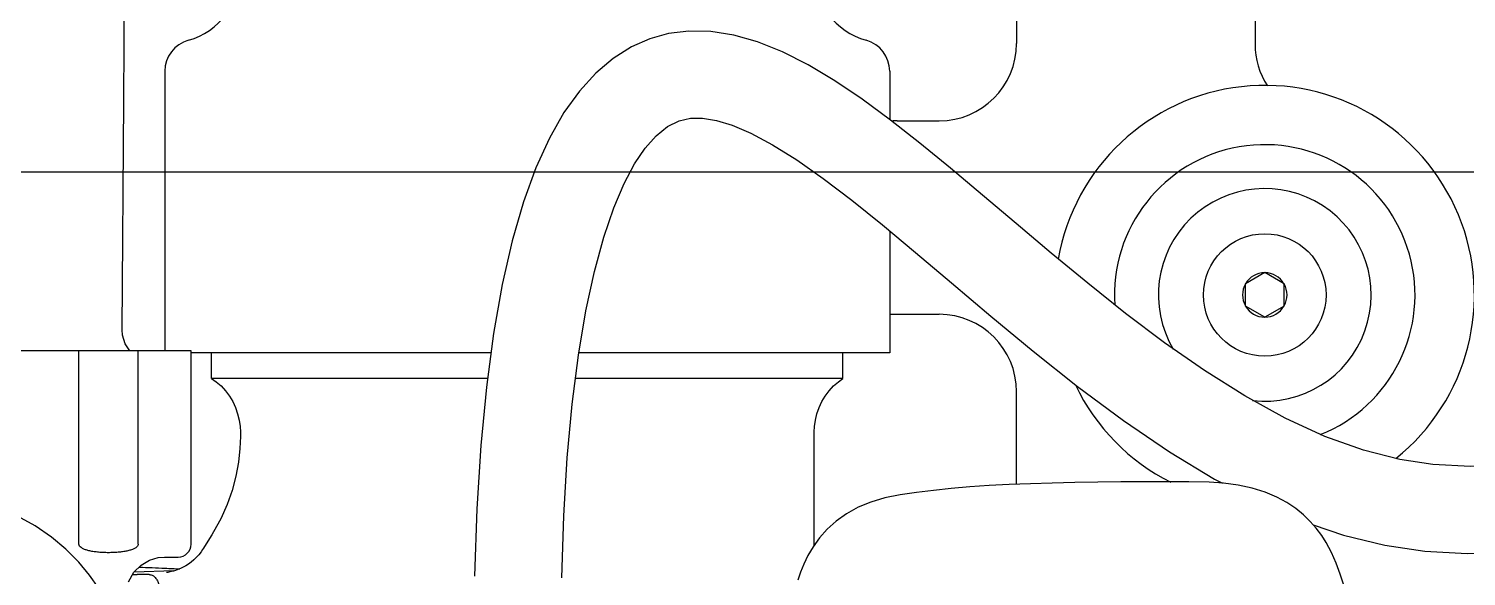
# Model space of a CAD drawing. Header units: millimetres. Extents: x 156850 to 204135, y 56350 to 74150.
# Drawn here: x 174448.3 to 174671.2, y 61619.4 to 61704.3 of the extents above; entities that cross this region are included whole.
import ezdxf

# ---------------------------------------------------------------- set-up
doc = ezdxf.new("R2010")
doc.units = ezdxf.units.MM
doc.header["$LTSCALE"] = 150
doc.layers.add('-----33 Equipment', color=5, linetype='Continuous')

# ---------------------------------------------------------------- blocks, each defined once
blk = doc.blocks.new('X-2F-PLAN$0$A$C73FA2420')
at = {"color": 0, "linetype": 'Continuous'}
for p, q in [((1900.08, 1164.77), (1900.08, 1239.57)), ((1870.08, 1182.17), (1900.08, 1182.17)), ((1865.37, 1171.27), (1865.37, 1173.13)), ((1865.92, 1167.47), (1865.76, 1173.61)), ((1870.08, 1172.97), (1900.08, 1172.97)), ((1868.08, 1168.9), (1868.08, 1166.77)), ((1943.42, 1168.84), (1900.08, 1168.84)), ((1870.08, 1164.77), (1900.08, 1164.77)), ((1899.73, 1118.26), (1899.73, 1164.77)), ((1895.79, 1118.79), (1895.79, 1161.59)), ((1895.79, 1161.59), (1899.73, 1161.59)), ((1887.48, 1157.13), (1886.78, 1157.13)), ((1895.79, 1063.69), (1895.79, 1105.17)), ((1899.73, 1056.44), (1899.73, 1104.66)), ((1948.46, 1093.62), (1948.46, 1093.62)), ((1935.75, 1089.08), (1935.75, 1089.08)), ((1869.95, 1068.14), (1887.48, 1068.14)), ((1895.79, 1063.69), (1899.73, 1063.69)), ((1918.67, 1056.44), (1899.73, 1056.44)), ((1905.73, 1055.28), (1905.73, 1048.78)), ((1935.73, 1055.28), (1935.73, 1048.78)), ((1943.42, 1056.44), (1935.94, 1056.44)), ((1879.35, 1036.78), (1893.73, 1036.78)), ((1996.12, 1036.78), (1947.73, 1036.78)), ((1905.27, 998.28), (1907, 1001.28)), ((1907, 1001.28), (1910.47, 1001.28)), ((1912.2, 998.28), (1910.47, 1001.28)), ((1996.12, 999.78), (1947.62, 999.78)), ((1907, 995.28), (1905.27, 998.28)), ((1910.47, 995.28), (1912.2, 998.28)), ((1907, 995.28), (1910.47, 995.28)), ((1870.35, 988.78), (1870.35, 988.78))]:
    blk.add_line(p, q, dxfattribs=at)
for points in [[(1862.26, 1178.46), (1863.33, 1179.13), (1865.29, 1180.53), (1867.3, 1182.2), (1869.28, 1184.17), (1871.18, 1186.44), (1872.92, 1188.96), (1874.43, 1191.69), (1875.68, 1194.56), (1876.63, 1197.52), (1877.29, 1200.53), (1877.66, 1203.56), (1877.74, 1206.58), (1877.53, 1209.63), (1877.04, 1212.69), (1876.25, 1215.7), (1875.19, 1218.6), (1873.9, 1221.34), (1872.4, 1223.89), (1870.75, 1226.23), (1869.01, 1228.32), (1867.24, 1230.14), (1865.62, 1231.6)], [(1900.08, 1174.28), (1901.15, 1174.97), (1902.51, 1175.4), (1903.34, 1175.46)], [(1903.34, 1175.46), (1938.78, 1175.18), (1974.42, 1174.98), (1992.26, 1174.92)], [(1864.26, 1174.47), (1865.74, 1173.63), (1866.84, 1172.53)], [(1866.84, 1172.53), (1867.6, 1171.23), (1868, 1169.87), (1868.08, 1168.89)], [(1869.27, 1162.98), (1868.9, 1163.23), (1868.44, 1163.59), (1868.02, 1163.97), (1867.65, 1164.36), (1867.31, 1164.76), (1867, 1165.17), (1866.74, 1165.59), (1866.5, 1166), (1866.3, 1166.41), (1866.14, 1166.81), (1866, 1167.19), (1865.9, 1167.52), (1865.83, 1167.8), (1865.78, 1168.02), (1865.74, 1168.22), (1865.71, 1168.37), (1865.7, 1168.47), (1865.69, 1168.54), (1865.69, 1168.58), (1865.69, 1168.58)], [(1872, 1161.29), (1871.54, 1161.56), (1870.53, 1162.18), (1869.48, 1162.85), (1869.27, 1162.98)], [(1895.79, 1161.59), (1895.28, 1160.89), (1894.61, 1160.13), (1893.87, 1159.44), (1893.05, 1158.84), (1892.19, 1158.31), (1891.27, 1157.88), (1890.31, 1157.55), (1889.33, 1157.31), (1888.33, 1157.17), (1887.48, 1157.13)], [(1886.78, 1157.13), (1884.9, 1157.2), (1882.79, 1157.42), (1880.62, 1157.82), (1878.42, 1158.4), (1876.22, 1159.18), (1874.02, 1160.17), (1872, 1161.29)], [(1948.46, 1093.62), (1947.19, 1096.5), (1945.41, 1099.33), (1943.13, 1102.02), (1940.34, 1104.56), (1937, 1106.96), (1933.05, 1109.21), (1928.44, 1111.3), (1923.15, 1113.23), (1917.12, 1114.97), (1910.33, 1116.52), (1902.77, 1117.86), (1894.45, 1118.97), (1885.38, 1119.84), (1875.56, 1120.45), (1865.11, 1120.8)], [(1864.85, 1107.3), (1874.45, 1106.99), (1883.48, 1106.44), (1891.8, 1105.68), (1899.4, 1104.71), (1906.26, 1103.56), (1912.37, 1102.24), (1917.7, 1100.79), (1922.24, 1099.23), (1926, 1097.63), (1929.04, 1096.01), (1931.49, 1094.35), (1933.42, 1092.65), (1934.84, 1090.89), (1935.75, 1089.08)], [(1939.09, 1060.7), (1941.95, 1064.95), (1944.41, 1069.07), (1946.44, 1073.07), (1947.99, 1076.92), (1949.04, 1080.62), (1949.6, 1084.18), (1949.66, 1087.58), (1949.26, 1090.76), (1948.46, 1093.62)], [(1935.75, 1089.08), (1936.15, 1087.33), (1936.16, 1085.45), (1935.81, 1083.32), (1935.06, 1080.85), (1933.82, 1077.95), (1932.03, 1074.6), (1929.69, 1070.86), (1926.81, 1066.77), (1923.44, 1062.33), (1919.6, 1057.56), (1915.33, 1052.43), (1910.61, 1046.86), (1905.46, 1040.77), (1900.02, 1034.21), (1894.54, 1027.3), (1889.26, 1020.2), (1884.41, 1013.07), (1880.18, 1006.07), (1879.54, 1004.86)], [(1879.68, 1006.92), (1879.73, 1010.05), (1879.77, 1013.49), (1879.77, 1017.02), (1879.75, 1020.6), (1879.71, 1024.19), (1879.63, 1027.75), (1879.54, 1031.24), (1879.43, 1034.63), (1879.31, 1037.89), (1879.16, 1041.02), (1878.95, 1044.02), (1878.7, 1046.9), (1878.4, 1049.66), (1878.07, 1052.31), (1877.72, 1054.83), (1877.26, 1057.18), (1876.62, 1059.36), (1875.8, 1061.35), (1874.81, 1063.15), (1873.67, 1064.75), (1872.41, 1066.15), (1871.06, 1067.34), (1869.68, 1068.33), (1868.32, 1069.12), (1867, 1069.76), (1865.73, 1070.27), (1864.5, 1070.68)], [(1887.48, 1068.14), (1888.33, 1068.1), (1889.33, 1067.96), (1890.31, 1067.72), (1891.27, 1067.39), (1892.19, 1066.96), (1893.05, 1066.43), (1893.87, 1065.83), (1894.61, 1065.14), (1895.28, 1064.38), (1895.79, 1063.69)], [(1882.45, 972.21), (1883.21, 977.32), (1884.64, 982.97), (1886.79, 988.95), (1889.62, 995.12), (1893.06, 1001.39), (1897, 1007.65), (1901.31, 1013.83), (1905.87, 1019.87), (1910.54, 1025.74), (1915.23, 1031.41), (1919.82, 1036.85), (1924.22, 1042.04), (1928.39, 1047), (1932.28, 1051.75), (1935.85, 1056.31), (1939.09, 1060.7)], [(1870.35, 988.78), (1871.4, 989.45), (1872.54, 990.29), (1873.61, 991.22), (1874.63, 992.27), (1875.6, 993.47), (1876.53, 994.84), (1877.38, 996.43), (1878.14, 998.24), (1878.76, 1000.23), (1879.23, 1002.39), (1879.53, 1004.68), (1879.68, 1006.92)], [(1873.08, 990.76), (1871.47, 986.05), (1869.91, 979.64), (1869.01, 973.47)], [(1852.05, 983.82), (1854.25, 984.12), (1856.38, 984.45), (1858.37, 984.8), (1860.24, 985.17), (1862.02, 985.58), (1863.74, 986.04), (1865.43, 986.57), (1867.11, 987.19), (1868.78, 987.94), (1870.35, 988.78)], [(1869.01, 973.47), (1868.65, 966.88), (1868.7, 959.55)], [(1882.48, 952.29), (1882.21, 959.67), (1882.15, 966.38), (1882.45, 972.21)]]:
    blk.add_lwpolyline(points, dxfattribs=at)
for centre, radius in [((1908.73, 998.28), 9.5), ((1743.73, 841.29), 165.1)]:
    blk.add_circle(centre, radius, dxfattribs=at)
for centre, radius, start, end in [((1943.42, 1163.84), 5, 15.5899, 90), ((1870.08, 1166.77), 2, 180, 270), ((1958.83, 1168.14), 11, 195.5899, 270), ((1958.83, 1057.14), 11, 90, 164.4101), ((1943.42, 1061.44), 5, 270, 344.4101), ((1920.73, 1055.28), 15, 175.5744, 180), ((1920.73, 1055.28), 15, 0, 3.2108), ((1893.73, 1048.78), 12, 270, 0), ((1947.73, 1048.78), 12, 180, 270), ((1908.73, 998.28), 32.5, 218.6923, 80.1725), ((1908.73, 998.28), 32.5, 115.4238, 153.3585), ((1908.73, 998.28), 23.3, 201.6493, 93.8386), ((1908.73, 998.28), 16.5, 173.4606, 120.7125), ((1908.73, 998.28), 3.45, 120.4082, 179.5918), ((1908.73, 998.28), 3.45, 60.4082, 119.5918), ((1908.73, 998.28), 3.45, 0.4082, 59.5918), ((1947.62, 987.78), 12, 90, 122.6796), ((1908.73, 998.28), 3.45, 180.4082, 239.5918), ((1908.73, 998.28), 3.45, 300.4082, 359.5918), ((1908.73, 998.28), 3.45, 240.4082, 299.5918)]:
    blk.add_arc(centre, radius, start, end, dxfattribs=at)
for points, start_tangent, end_tangent in [([(1870.08, 1172.97), (1869.68, 1173.16), (1869.42, 1173.53), (1869.22, 1174), (1869.05, 1174.57), (1868.99, 1174.88), (1868.93, 1175.21), (1868.88, 1175.56), (1868.84, 1175.92), (1868.81, 1176.28), (1868.78, 1176.66), (1868.77, 1177.04), (1868.76, 1177.42), (1868.76, 1177.8), (1868.77, 1178.18), (1868.79, 1178.56), (1868.81, 1178.93), (1868.85, 1179.3), (1868.89, 1179.65), (1868.94, 1179.99), (1869, 1180.31), (1869.14, 1180.91), (1869.33, 1181.42), (1869.56, 1181.83), (1870.08, 1182.17)], (-1, 0), (1, 0)), ([(1865.36, 1173.84), (1865.36, 1173.7), (1865.36, 1173.54), (1865.37, 1173.39), (1865.37, 1173.25), (1865.37, 1173.13)], (0.01438, -0.999897), (-0.000729, -1)), ([(1866.53, 1172.82), (1866.35, 1168.8), (1866.25, 1166.51)], (-0.044582, -0.999006), (-0.043224, -0.999065)), ([(1865.37, 1171.27), (1865.34, 1171.05), (1865.27, 1170.83), (1865.15, 1170.62), (1864.99, 1170.42), (1864.78, 1170.23), (1864.55, 1170.07), (1864.28, 1169.94), (1863.99, 1169.84), (1863.69, 1169.77)], (-0.000729, -1), (-0.985443, -0.170009))]:
    blk.add_spline(points, degree=3, dxfattribs=dict(at, start_tangent=start_tangent, end_tangent=end_tangent))
blk = doc.blocks.new('X-2F-PLAN$0$zw$C47F')
at = {"layer": '-----33 Equipment'}
blk.add_line((4825.86, 2236.3), (4825.86, 1136.3), dxfattribs=at)
blk.add_blockref('X-2F-PLAN$0$A$C73FA2420', (2898.05, 848.02), dxfattribs=at)

msp = doc.modelspace()

# ---------------------------------------------------------------- block references
at = {"layer": '-----33 Equipment', "rotation": 90.00000000000001}
msp.add_blockref('X-2F-PLAN$0$zw$C47F', (176486.3, 56856.22), dxfattribs=at)

doc.saveas('drawing.dxf')
